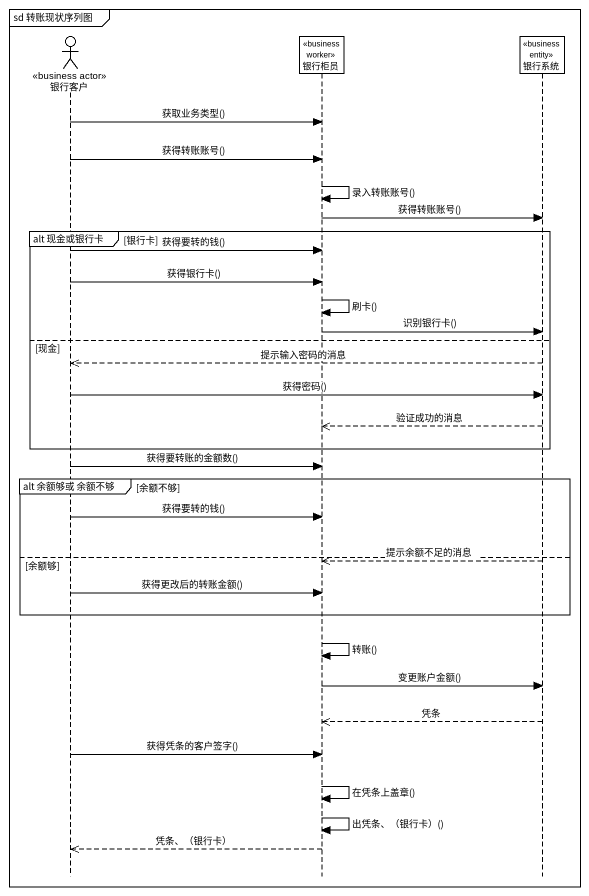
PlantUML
@startuml
mainframe sd 转账现状序列图
hide footbox
actor 银行客户 <<business actor>>
participant 银行柜员 <<business worker>>
participant 银行系统 <<business entity>>

银行客户 -> 银行柜员 : 获取业务类型()
银行客户 -> 银行柜员 : 获得转账账号()
银行柜员 -> 银行柜员 : 录入转账账号()
银行柜员 -> 银行系统 : 获得转账账号()
group alt 现金或银行卡 [银行卡]
  银行客户 -> 银行柜员 : 获得要转的钱()
  银行客户 -> 银行柜员 : 获得银行卡()
  银行柜员 -> 银行柜员 : 刷卡()
  银行柜员 -> 银行系统 : 识别银行卡()
else 现金
  银行系统 -->> 银行客户 : 提示输入密码的消息
  银行客户 -> 银行系统 : 获得密码()
  银行系统 -->> 银行柜员 : 验证成功的消息
end
银行客户 -> 银行柜员 : 获得要转账的金额数()
group alt 余额够或 余额不够 [余额不够]
  银行客户 -> 银行柜员 : 获得要转的钱()
else 余额够
  银行系统 -->> 银行柜员 : 提示余额不足的消息
  银行客户 -> 银行柜员 : 获得更改后的转账金额()
end
银行柜员 -> 银行柜员 : 转账()
银行柜员 -> 银行系统 : 变更账户金额()
银行系统 -->> 银行柜员 : 凭条
银行客户 -> 银行柜员 : 获得凭条的客户签字()
银行柜员 -> 银行柜员 : 在凭条上盖章()
银行柜员 -> 银行柜员 : 出凭条、（银行卡）()
银行柜员 -->> 银行客户 : 凭条、（银行卡）
@enduml
